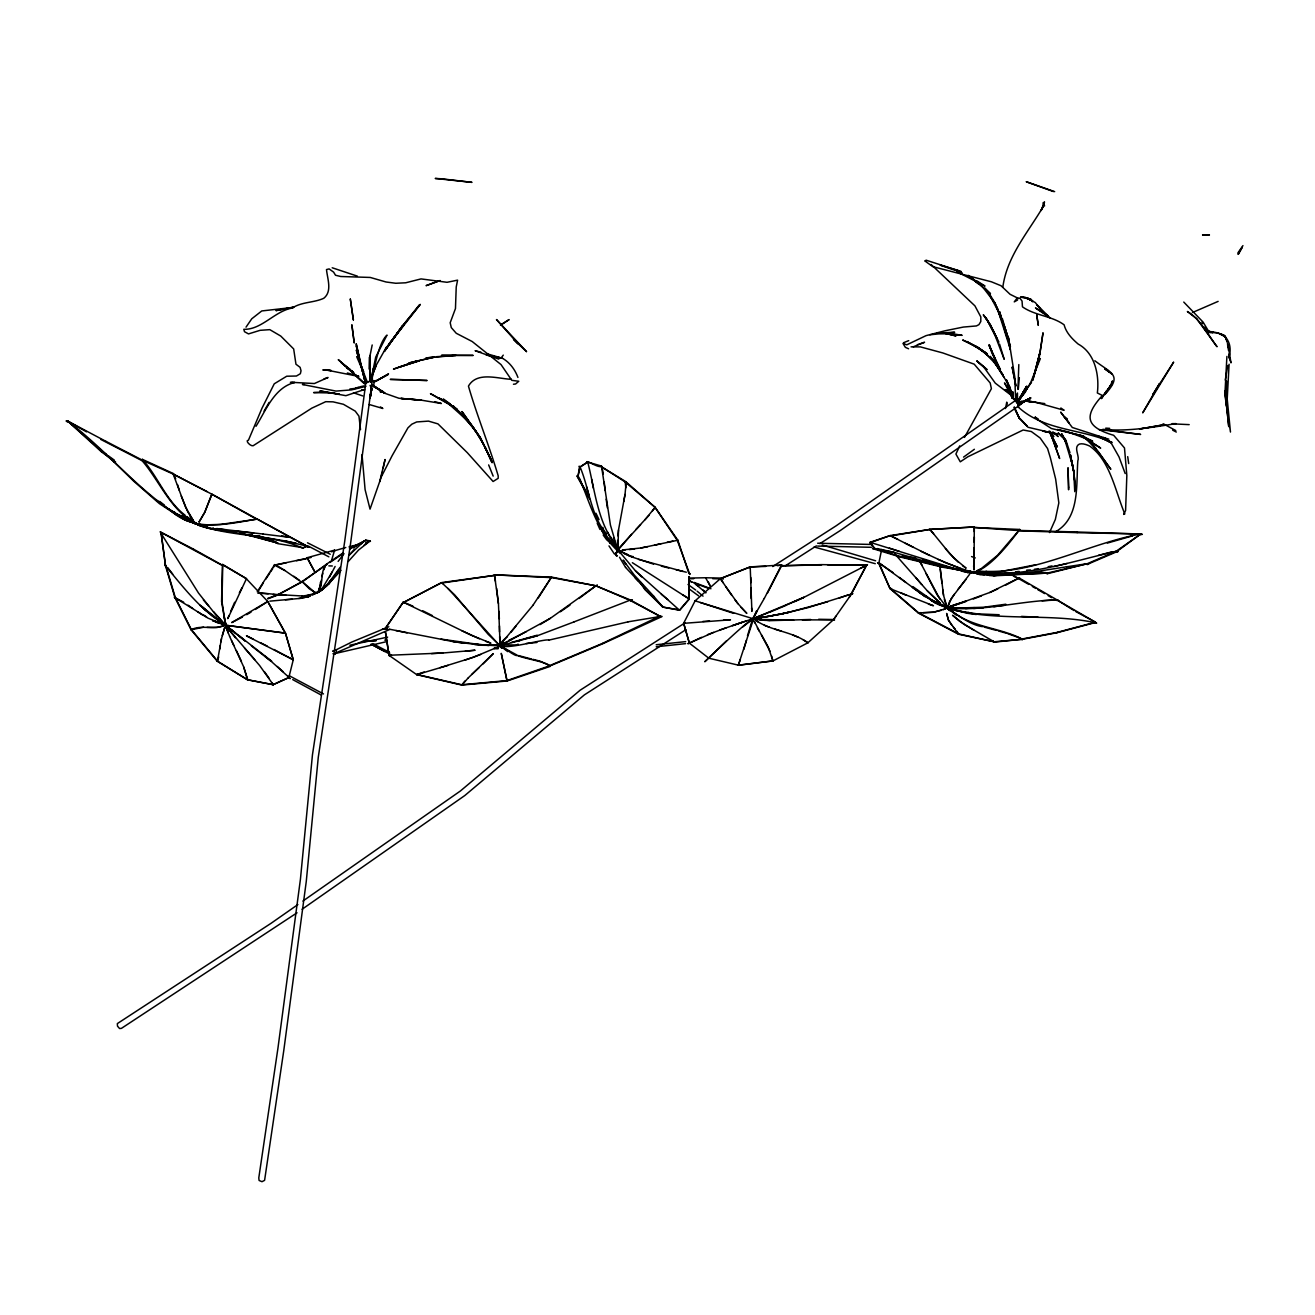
<?xml version="1.0" encoding="UTF-8"?>
<svg xmlns="http://www.w3.org/2000/svg" width="1315" height="1315" viewBox="0 0 1315 1315"><rect width="100%" height="100%" fill="white"/><g stroke="black" fill="none" stroke-linecap="round" stroke-linejoin="round"><path stroke-width="1.5" d="M689.257 599.048L688.879 576.71M369.301 369.186L369.351 357.335M688.846 599.18L689.339 576.496M929.853 529.419L974.234 526.986L929.984 529.403L949.578 553.418L958.388 562.261M974.152 572.189C990.343 568.014 1009.772 542.766 1019.717 529.452L974.284 527.479L1013.849 530.274L1077.133 531.983M974.152 547.665L974.037 569.954L974.284 526.986M890.304 535.567L929.804 529.435L890.337 535.961M1224.923 390.966L1228.752 426.668L1225.81 397.097L1226.007 381.202L1226.928 409.113L1225.81 397.097L1226.648 381.021M964.339 570.102L964.339 571.055L974.382 572.173M369.564 369.252L369.811 355.56C370.238 419.419 372.178 348.196 387.021 335.095L375.712 357.121L370.764 381.021M974.267 542.372L974.349 537.046M652.339 511.075L655.051 507.294L625.217 481.98L626.104 483.065L625.019 494.473L618.51 530.011L617.886 549.308L640.586 524.734M617.573 540.366L617.672 549.062L614.763 546.103L615.749 545.643M971.21 573.028L974.349 572.485L969.319 571.121M1226.911 356.398L1224.873 394.796L1230.478 432.06L1227.207 399.053L1229.098 364.239M218.159 617.08C219.819 618.658 226.657 628.8 225.539 622.57L226.049 625.628L235.5 632.959M625.809 487.832L625.217 481.98M993.877 575.789L983.571 574.063M1227.865 365.504L1225.251 380.035M984.738 574.047L980.07 572.683L998.118 575.033L1019.733 574.129L1066.465 566.814M942.428 567.192L943.529 566.091M764.344 598.309L752.739 618.51M943.348 566.058L942.263 567.143L900.512 557.067M1017.958 389.224L1018.813 364.567M1018.303 389.289L1019.339 377.668M1077.215 532.69L1140.631 534.005L1077.297 532.016M1016.232 400.45L1016.166 394.122L1015.591 399.941L1016.627 400.45M950.235 567.209L870.037 542.306L874.771 548.421L872.502 548.569L900.364 557.034L902.419 556.327L915.651 557.856M1140.532 534.695L1142.357 534.334L1140.615 533.989C1088.08 543.572 1033.541 575.165 980.826 571.22M371.307 389.782L370.205 397.344L371.718 388.369L369.893 397.968L371.816 388.648L371.06 385.607L370.534 396.357L371.372 389.585M617.902 535.863L618.51 530.011M900.364 557.034L902.369 556.311M986.102 571.203L985.954 572.436L975.96 572.206C1023.366 578.321 1070.459 561.735 1116.254 551.215L1140.68 534.038L1116.057 552.053L1087.111 564.447M1015.476 401.667L1015.065 400.615M242.371 617.146L231.703 622.587L267.75 601.497L246.25 578.649L222.416 564.283L221.578 601.596L225.44 624.526M980.957 572.946L986.628 572.65M1125.196 473.564L1119.016 456.93L1110.994 442.711L1098.485 436.317L1112.095 442.53C1081.686 428.69 1044.57 431.057 1018.55 407.305L1018.205 405.924M371.553 380.923L373.098 368.808M691.887 582.2L688.797 580.474L692.561 582.249M336.098 652.026L335.999 652.848L389.815 629.425M273.142 684.688L247.45 679.756L217.402 661.33L221.479 638.663L224.881 627.041L222.284 635.589M219.852 648.952L220.345 645.353M365.849 382.599L344.711 541.353L312.444 754.925L300.428 879.242L277.958 1048.104L258.792 1177.878L259.071 1180.459L261.981 1181.692L264.594 1180.344L283.777 1050.537L306.264 881.51L318.279 757.243L350.53 543.802L372.49 378.884M713.503 632.416L687.827 643.725L689.372 643.15L683.652 623.244L695.158 600.741L696.457 601.136M993.482 572.535L993.335 573.587L986.546 573.34M994.041 575.806L1047.266 573.093L1041.069 572.42M1047.102 573.767L1045.688 572.6L1041.003 572.436L1027.492 573.159M1002.063 573.488L988.338 572.699M316.471 593.295C324.904 586.983 318.92 571.598 326.81 563.971L343.182 552.842M320.876 583.285L320.367 586.178L321.402 580.014M821.694 564.825L781.636 565.845L781.702 564.743L764.311 598.44M320.087 585.471L320.449 582.249M623.787 501.459L625.019 494.473M1027.442 573.176L989.521 575.428L975.401 572.584L990.573 574.507L998.315 573.932M220.887 641.934L221.495 638.679M318.016 592.457L320.301 585.997M218.684 656.925L217.353 661.313M372.194 344.974L369.778 356.891L370.123 381.35M881.642 549.506L878.913 562.804L925.349 596.648L946.882 608.155L943.282 609.7M256.474 519.162L211.863 494.21L204.762 512.324L198.96 522.187L204.729 512.308L211.863 494.21L256.754 518.833M371.816 388.714L369.762 398.116L371.816 388.648L370.074 385.41M319.479 587.46L319.183 590.994M322.011 576.595L322.767 573.176M381.416 475.866L382.238 472.216M383.043 468.584L385.081 459.51L379.69 481.701M616.16 545.725L617.425 548.848L610.407 524.981L601.514 466.085L587.739 462.042L580.112 467.022L578.041 476.046L580.145 479.613M331.791 559.697L334.602 550.114M336.262 652.076L334.98 654.295L332.958 653.752M1047.315 573.735L1087.209 563.724L1066.514 566.798M251.379 645.862L271.071 661.231L289.07 677.455L272.994 684.737L288.807 677.57L290.155 678.639L288.84 677.521L293.261 659.768L285.454 633.123L293.261 659.768L246.447 635.819L253.253 639.156M1087.028 564.48L1088.524 564.266L1084.727 563.642M719.831 629.967L752.772 618.757M948.148 608.434C995.258 622.176 1048.565 612.642 1094.951 622.653L1056.948 632.729M1116.254 551.232L1116.057 552.07L1118.128 551.495L1116.057 552.053L1116.254 551.215L1087.291 563.691M1026.686 570.135L1030.483 569.937M946.603 607.793C982.995 611.919 1020.341 600.593 1057.03 599.936L1074.108 610.604M1013.191 398.166L1012.797 391.755L1013.191 398.248L1016.61 400.302M1034.921 372.359L1040.198 351.516L1043.025 332.777L1038.982 359.143L1033.837 376.517L1040.198 351.516L1032.522 380.61L1034.33 375.433M1112.49 381.219L1111.52 384.966L1102.644 396.522M753.495 619.069L738.274 665.242L740.394 659.538M1005.482 408.538L1006.748 402.143L1007.093 404.51M746.46 640.208L743.846 649.314M1002.885 286.719C1007.191 255.932 1028.198 232.163 1043.403 206.274L1044.488 201.836L1041.135 210.515L1043.568 205.682L1043.255 202.592L1044.587 205.913M747.479 635.901L752.673 618.609L695.093 600.84M683.636 623.343L730.482 619.809L723.562 620.121M1049.502 532.591L1055.353 519.441L1058.838 502.872L1055.649 479.071L1050.356 457.735L1047.562 448.53L1040.149 437.994L1031.322 431.534L1023.152 430.005L967.856 456.782L960.279 461.812L955.906 454.053L959.72 445.867M616.357 553.434L618.527 549.292L615.272 553.944L616.653 556.179M707.486 634.668L726.159 627.83M1018.5 407.239L1017.826 405.447M615.946 553.714L617.54 550.508M246.497 578.633L227.791 618.625L228.974 615.519M1112.276 381.12L1110.172 386.446L1104.814 393.612M101.551 451.949L67.772 421.129L113.895 461.795M753.479 618.198L756.437 611.031M370.008 381.054L376.337 365.044L386.462 347.061M369.942 380.988L375.876 366.244M323.769 569.855L325.117 566.65M230.602 611.508L234.678 602.237M742.778 622.044L732.471 625.628L746.476 620.894M302.22 595.991L277.975 594.561L302.154 581.97L326.81 563.971M781.718 565.713L821.793 564.628L866.421 565.302L827.464 564.743M993.992 642.164L1022.478 639.238C999.712 627.173 971.111 627.699 950.909 610.209M754.646 615.979L757.144 611.015M866.306 565.483L867.505 564.727L803.547 597.552L753.955 618.346M689.356 573.241L690.276 574.162L688.879 573.455L677.85 540.235L655.133 507.426L644.86 519.852M878.667 563.264L890.025 588.61L918.38 613.053L921.075 612.626M168.813 508.642C191.924 532.444 225.342 524.636 257.05 519.014L290.418 537.358M918.38 613.053L933.502 612.28L945.074 608.894M781.521 565.845L767.418 593.131M239.363 592.753L241.796 588.035M190.938 520.987L176.243 514.675L176.802 513.655M329.605 576.858L335.111 566.469M849.391 597.092L866.47 565.368L864.613 568.918M332.284 571.729L321.435 589.778L322.98 587.92M810.681 619.48L769.735 620.664L754.087 618.675L779.762 614.352L807.936 607.662L852.876 593.575L851.43 594.068L864.497 569.132M105.874 441.33L67.755 421.096L86.478 431.846M183.574 517.535L187.749 520.444M958.651 634.274L994.124 641.769L964.043 624.346L952.553 615.256L959.408 621.124L974.086 630.329M912.774 586.572L931.562 599.804L947.014 607.201M993.861 642.164L993.006 640.75M749.747 619.792L752.657 618.921M1238.401 254.255L1242.215 247.236L1238.04 254.173M507.705 651.615L500.489 646.06L501.738 648.163C494.752 639.928 514.74 657.138 517.074 655.429C525.507 658.947 545.807 661.724 549.818 665.752L540.301 661.231L532.904 659.341M195.721 523.37C189.13 519.737 178.15 517.337 174.418 511.946M928.423 604.144L933.42 605.722L890.041 588.643L878.93 562.902L892.901 572.502M964.47 437.418L991.395 388.698L990.179 382.961L974.201 364.173L942.871 352.962L920.401 346.897L911.048 346.848M925.826 595.81C929.113 598.917 938.68 606.61 943.891 605.673M255.965 426.307C266.074 410.165 274.325 387.498 294.741 382.468L291.815 382.32M187.782 520.214L196.395 523.255M264.085 411.118L269.115 402.423M180.878 516.663L181.322 515.891L185.563 517.946M320.86 590.616L318.493 592.243L319.94 588.495L319.578 590.106L319.118 589.071M1016.873 402.669L1026.834 386.15L1016.857 402.686L1026.867 388.665L1017.333 402.817L1026.456 386.528L1017.383 402.62L1017.054 401.272M935.918 603.075L931.234 600.347L935.918 603.059L936.428 602.237M257.247 591.816L274.704 564.546L273.734 567.143M258.48 590.764L263.362 582.824M1026.259 390.308L1017.465 402.308L1031.519 382.221M940.357 604.193L936.017 602.928M191.398 521.332C185.004 522.449 176.933 513.623 171.065 510.302M192.549 521.266L191.957 522.187L200.291 525.671M195.771 523.666L191.398 521.414M918.643 613.234L958.471 634.208L948.51 620.269L946.636 613.464L948.526 620.269L951.6 624.904M1040.362 358.568L1030.122 383.914L1030.549 383.043L1024.007 393.086M213.227 527.841L212.471 528.794L285.059 540.958L306.806 546.07L302.664 548.158L306.806 546.07L290.516 537.424L263.099 534.038M982.535 626.647C969.796 625.184 954.772 612.642 947.014 608.253M958.471 634.208L957.041 631.364M306.789 546.054L257.05 519.014M955.808 604.308L947.901 607.744L950.301 606.314M533.052 605.147L551.544 577.121L494.473 574.869L551.643 577.63M538.295 597.914L551.478 577.121M270.742 571.663L272.731 568.639M265.745 579.192L269.739 573.159M100.778 439.424L142.086 460.694C159.049 480.024 170.901 510.927 195.688 523.534M318.148 591.503L319.233 591.24L318.378 592.062M246.02 327.156L251.757 318.789L261.767 310.948L293.787 307.348L275.936 310.603L292.752 307.266M416.888 674.694L461.746 685.049L464.869 681.071M1104.797 393.284L1101.362 398.642L1103.301 395.947L1097.351 392.971C1099.488 375.4 1095.148 353.225 1078.185 344.07C1072.136 338.892 1066.136 332.761 1064.114 324.821C1051.753 315.748 1034.938 315.699 1022.462 306.839L1022.051 301.069L1019.898 298.16L1016.692 298.653L1014.26 301.875L1017.58 300.017M720.505 578.567L750.207 566.913L765.823 566.42M302.664 548.158C273.734 534.761 237.407 536.717 206.028 527.479M507.015 681.006L501.262 653.341L507.08 680.989L461.96 685.066L468.321 677.751M340.158 567.275L328.339 583.301L320.811 590.649M384.868 628.586L387.563 628.899L382.566 628.784L385.016 628.948L403.261 602.139L471.099 635.145L490.906 643.166L485.794 641.358M954.279 594.281L949.611 601.563L947.474 607.678L951.353 598.391L969.648 574.211M1237.908 252.858L1242.954 245.626M338.136 561.39L344.004 553.697M385.032 628.833L403.261 602.139M833.726 619.431L835.962 616.225M802.314 619.875L834.598 619.891L833.48 619.677L851.43 594.133M1104.847 394.549C1123.158 374.775 1111.224 373.46 1094.836 360.737M187.42 520.839L193.683 522.992M772.152 615.65L788.77 612.379L827.825 601.728M205.567 526.197L197.299 524.356L203.578 526.937M770.327 611.952L785.877 605.459M751.572 607.957L751.901 611.393L750.207 566.913L720.39 578.649L731.715 595.35M951.846 609.387L952.504 608.5M952.668 605.377L949.792 607.02M951.205 608.237L983.883 607.234L1005.827 604.21M501.196 357.894L503.267 355.132M334.059 550.87L345.779 547.5M207.178 526.69L197.628 524.192M760.843 615.65L757.243 617.146L765.133 613.875M754.12 618.56L771.987 615.864M1021.837 396.078L1017.103 401.453M999.153 614.73L976.881 613.842L955.939 610.571M760.399 619.776L756.963 619.381L793.668 620.236M533.101 605.147L499.7 645.369L488.243 634.389L454.579 594.758L441.643 582.644L403.442 602.5L441.643 582.644M507.442 636.624C480.139 658.158 545.807 637.528 548.7 640.175M965.95 579.455L957.912 589.564M388.961 343.873L403.919 324.739L385.542 348.804L420.29 304.373L401.733 326.893L384.95 350.267L402.538 325.808L384.375 351.467L400.927 327.912L419.37 304.833M738.241 665.127L708.818 658.207L689.356 643.117L701.47 637.364M974.957 572.206L980.365 568.869M328.273 583.334L331.873 578.797M580.129 479.58C590.682 505.798 598.818 534.991 620.417 553.385M948.131 608.188L961.347 611.327M760.3 619.907L764.557 620.138M328.684 584.041L335.309 575.247L328.684 584.041L318.822 592.029L326.514 586.178L341.029 570.381M212.471 528.794L219.967 530.208L220.608 529.419M1102.348 395.503C1084.859 415.096 1084.02 426.586 1113.657 435.298L1124.489 447.955L1126.84 475.537L1125.591 510.549L1123.684 514.395L1124.818 513.918C1115.432 491.777 1110.222 460.316 1089.642 446.032C1086.469 444.651 1082.919 443.188 1079.401 444.059C1073.04 447.182 1079.894 455.845 1077.823 460.907C1076.048 485.071 1080.125 518.044 1055.353 531.868M968.202 612.363L967.429 613.3L976.322 614.516M966.098 607.924L948.164 607.957M211.731 494.128L173.235 474.107L206.948 491.58M389.24 629.178L453.083 641.605L482.49 645.27L499.503 645.451L448.004 588.43M511.009 632.137L515.907 626.252M173.185 474.074L185.481 507.015L193.568 521.069L187.848 511.979L181.24 496.051M1017.268 401.601L1025.519 391.87M769.949 620.401L764.41 620.335M348.294 561.472L358.568 550.032L370.238 540.843L365.504 542.963M689.241 599.114L679.921 610.012L662.744 607.07L679.428 610.209L688.813 599.262M241.039 533.117L244.541 533.989M252.349 534.827L248.305 534.564M948.148 607.399L960.262 602.829M974.382 607.629L965.572 608.566M648.936 515.447L635.918 529.452M355.773 545.626L353.686 547.993L357.006 544.854L349.116 546.711M142.201 460.743L142.382 459.346L173.432 473.597M349.165 555.144L364.189 541.057M349.231 555.111L354.245 549.538M966.574 600.758L960.049 603.092M1028.79 584.402L1010.43 573.981M256.622 519.244L220.805 524.389L202.296 524.964M1018.648 578.518L1019.569 577.729L989.751 592.506L952.142 606.1L965.818 601.563M1075.719 611.524L1095.346 622.143L1057.046 599.952L1042.022 600.758M631.512 534.301L618.231 549.917L632.186 557.05L653.539 564.119M788.984 612.149L779.762 614.335L788.77 612.379M772.891 660.952L807.837 642.838L833.644 619.529L818.653 619.283M1105.405 392.938L1107.575 390.67L1106.359 390.818M1094.968 622.636L1096.661 623.129L1095.362 622.209L1057.342 632.318M807.837 642.838C792.813 631.414 771.428 631.216 755.714 620.351L757.917 621.814M482.983 663.944L493.256 653.621L468.37 677.767M322.98 588.906L325.397 586.589M726.455 640.898C667.823 697.591 746.246 620.664 750.717 620.696L742.876 626.844M471.789 674.447L479.104 667.576M318.608 591.947L322.8 587.986M1056.471 600.445L1058.246 600.281L1057.046 599.952M371.372 382.32L370.386 381.86M695.224 600.725L720.39 578.649L723.234 582.759M374.085 382.254L373.657 386.561M501.015 645.336L550.344 618.329L595.876 585.8L630.477 600.561M579.06 598.473L595.925 585.8L551.873 577.647M364.206 545.002L368.644 541.583M321.304 589.416L318.411 591.503M318.559 592.161L323.096 588.61L321.501 589.876M321.205 590.468L323.687 588.627M963.55 457.127L974.382 449.27M285.371 632.91L267.767 601.53L255.34 609.453M302.055 581.542L314.63 592.21L309.452 588.923L302.055 581.542L326.975 564.464M1019.717 529.452L997.608 555.259L981.401 568.491M1017.366 399.168L836.324 525.688L772.694 566.551M297.88 904.572L271.054 923.311L117.314 1023.612L117.512 1026.177L119.583 1028.544L121.44 1028.363L297.042 912.791M302.894 901.054L460.414 790.972L580.112 690.227L685 622.866M1021.574 403.853L840.482 530.405L819.853 543.654M302.072 909.273L464.77 795.559L584.402 694.862L685.805 629.737M560.437 611.722L569.987 605.097M500.489 325.265L509.119 319.594L501.015 324.674M329.901 562.475L343.379 553.336M333.287 651.237L351.795 642.049L388.829 626.745M206.619 610.489L200.357 605.525L224.996 624.691C200.685 610.341 182.917 586.687 165.542 565.861L161.12 532.92L165.542 565.894L174.879 597.404M616.11 545.084C597.815 523.682 594.807 489.542 587.723 462.042L579.373 467.4L578.074 476.129L576.874 475.866L589.58 498.911M785.482 565.729L816.418 545.856M371.52 384.309L384.769 393.267L398.938 398.264L421.523 400.171L400.927 398.445L420.964 400.105L441.363 403.491L434.838 401.667M317.983 592.473L306.198 595.777M540.038 624.609L550.311 618.329M374.775 381.745L388.55 373.904L376.649 380.692L388.057 374.66M246.71 614.68L251.066 612.083M1018.599 404.773L1030.763 397.804L1018.599 404.823L1030.648 398.133L1018.599 404.724L1017.054 401.848M599.032 519.639L595.942 513.261M301.99 581.592L278.238 594.873M602.878 527.331C603.24 533.019 610.472 540.744 614.927 546.037M526.312 631.611L508.823 640.405M1005.498 585.224L1019.174 578.008M601.514 466.085L600.873 466.43C598.259 468.025 584.764 459.05 587.065 462.42M183.706 602.237L174.303 597.306L208.033 618.165L224.98 624.954L229.665 636.378M203.266 614.795L206.603 616.965M502.083 644.186L507.491 641.391M500.966 645.205L504.533 642.624M655.133 507.426L677.274 540.399M677.356 540.547L689.339 573.143M349.461 548.585L365.718 540.317L370.452 541.418M580.112 467.088L579.06 466.25L580.112 467.072C589.186 488.457 591.29 517.37 606.757 533.89M349.659 549.095L365.784 540.268L364.124 541.09M508.921 640.652L512.423 638.876M860.799 568.146L866.421 565.302M610.933 542.405L609.733 542.996M495.574 648.065L500.242 646.257M611.048 537.227L612.954 541.895M977.045 570.792L979.018 569.839M609.19 539.249L612.165 542.996M613.579 541.583L617.393 548.848M616.127 546.793L614.96 547.352M602.78 643.249L660.031 616.077L662.086 616.505L602.944 643.66L550.064 665.9M495.492 647.999L473.285 657.352L439.983 667.724M662.678 607.037L644.679 589.169L663.138 606.856M644.662 589.136L644.695 587.838L635.194 577.975M803.843 597.24L786.107 605.212M222.071 565.319L160.101 531.835L193.19 548.996M160.841 533.019L198.532 593.081L216.827 616.094M211.419 615.173L225.227 624.641M794.654 601.629L803.547 597.552M224.996 624.987L212.866 620.713L225.276 624.872M633.32 556.607C630.345 556.804 621.535 552.793 621.535 551.199M989.718 592.49L997.773 588.923M208.74 606.166L203.365 599.903M1192.426 312.543L1218.134 301.382M574.162 621.831L630.427 600.051L660.262 616.406L630.526 600.626L632.384 599.887L630.526 600.61M549.884 665.522L602.648 643.347M947.984 608.516L956.63 615.338M574.162 621.847L537.309 635.77L501.245 645.501M903.619 342.705L908.714 340.634M765.051 613.973L770.508 611.754M368.644 381.81L365.258 382.04L360.359 362.973L365.192 382.024L369.416 381.465M913.251 346.815L924.56 342.262L917.393 344.711M628.11 554.716L623.672 553.204M213.523 611.672L222.909 621.995M662.727 607.07L653.9 596.402M754.169 618.247L757.341 617.031M278.04 594.955L267.816 598.851M973.297 598.982L981.417 595.909M277.892 594.594L267.635 598.457M212.948 620.696L217.205 622.274M480.616 654.492L464.951 660.163M365.915 383.142L364.452 383.536L351.286 371.208L364.37 383.553L367.197 382.566M577.449 476.408L587.493 493.602M438.092 281.262L426.06 285.667L440.163 280.522M216.728 622.455L220.197 623.474M679.477 610.193L635.507 570.891L618.182 550.245M217.271 661.231L191.119 629.803L203.628 627.173M507.015 680.562L549.818 665.752M507.212 680.956L550.13 666.409M839.233 598.062L848.635 594.758M324.049 378.868L328.043 377.487L314.384 383.536L290.368 382.254M913.284 547.287L890.173 535.583L870.053 542.29M870.086 542.701L890.091 535.632L897.701 539.249M332.629 651.089L336.952 649.659M333.599 653.9L386.676 641.638M537.178 635.194L511.42 642.46M357.022 544.854L361.97 543.358M368.578 541.353L370.238 540.86L365.833 540.268M537.309 635.77L526.444 638.515M941.162 610.324L933.403 612.198L923.261 612.609M1022.363 401.009L1017.037 402.587L1018.599 404.642L1030.352 398.412L1018.172 403.968L1029.448 398.938L1025.897 399.974M306.214 597.224L310.126 596.09L301.119 598.309M191.086 629.754C201.327 624.494 213.096 630.049 223.517 625.809L217.172 627.436L207.03 627.354M1107.345 543.095L1132.347 535.928M288.84 677.521L287.738 676.041M424.17 672.014L416.625 674.579L389.026 655.363M448.037 665.374L416.74 674.644M331.446 551.807L334.848 550.854M301.842 582.331L284.911 570.529L274.408 565.105L311.014 557.494M334.52 550.147L307.184 557.708L315.025 572.288L307.102 557.724M521.398 639.895L518.225 641.309M1098.403 555.357L1111.898 551.84M304.554 597.487L309.025 596.353L298.784 598.473M1024.27 400.796L1027.886 399.908M1035.941 564.71L1000.337 571.696L986.053 571.614M365.866 386.38L351.516 389.881L336.015 391.097L302.434 384.473L304.423 384.457M501.048 645.007L506.127 644.301M501.13 645.418L506.078 644.169M548.7 640.158L628.011 621.864M349.412 547.369L357.187 545.511M1047.414 573.061L1087.16 563.724M228.613 627.863L232.048 630.164M235.434 637.709L227.709 628.159L259.63 665.538L273.241 684.688L247.565 679.789L217.682 661.297L191.415 629.704M309.913 595.744L302.828 597.059M625.283 549.933L622.357 549.966L640.931 547.977L677.85 540.235M654.492 545.199L661.018 543.703M1053.759 566.551L1067.139 563.51M318.214 592.342L314.334 592.292M349.823 645.221L387.629 637.101M360.54 386.676L364.074 385.903M972.952 572.847C976.914 572.156 980.563 576.808 985.625 573.915L978.87 574.474M312.559 594.742L302.138 596.024M667.165 542.306L672.886 541.106M285.141 632.926L267.767 601.53M276.512 564.809L286.144 562.836M296.533 560.716L306.148 558.76M779.943 614.138L766.086 616.85M1048.137 566.716L1052.066 565.927M371.159 380.972L376.534 380.594M640.931 547.977L647.687 546.678M364.436 389.552L345.894 395.683L319.874 390.917L339.484 394.319L333.402 393.021L313.611 392.593L319.397 392.232M628.044 621.831L660.212 616.505M1057.276 632.367L1021.804 639.041L1022.215 639.912M1022.988 639.156L1056.882 632.778M278.073 594.512L285.782 595.038M231.851 630.197L271.679 661.166M777.609 565.713L781.669 565.039L750.306 566.897M1034.395 569.296L1038.291 568.655M244.968 640.898L239.889 636.411M301.119 598.309L269.854 601.152M247.565 679.789L243.768 667.067L229.583 636.361M536.931 642.493L526.247 643.495M441.971 582.529L494.621 575.362L442.152 582.972M993.844 606.708L1004.775 605.262M685.246 623.047L683.652 623.261L689.356 643.117M364.288 383.553L338.267 359.636L353.817 372.983L341.275 362.726L350.3 369.515M757.522 618.198L761.336 617.721M245.067 640.882L239.396 636.476M738.488 665.16L772.924 660.87L768.239 647.029L761.516 634.915M738.405 665.242L772.842 660.968L771.609 656.021M629.244 549.621L634.619 548.947M432.931 357.121L425.929 357.959L455.976 355.362L473.17 355.412L441.478 355.362L455.976 355.362L436.448 356.694M293.048 659.768L274.013 649.528M656.185 644.745L685.69 641.621M656.218 646.766L685.625 643.643M349.905 388.993L357.466 388.139M1015.41 571.811L1019.141 571.4M465.247 651.27L475.093 650.235L442.826 653.013L388.977 655.264L385.394 631.923M391.476 655.018L389.158 655.577M754.202 618.461L757.604 618.099M929.869 334.783L954.706 332.284L936.855 333.057L962.136 335.341L950.153 333.32M994.222 641.769L1022.478 639.238M461.779 684.737L506.817 680.611M285.224 633.14L226.065 625.299L285.454 633.123M326.038 369.712L322.833 369.959L331.117 370.501L324.854 369.712L358.502 376.386M676.88 540.35L677.866 540.284M285.339 599.739L292.209 599.245M702.9 621.453L709.574 620.976M973.642 608.483L983.291 607.842M1002.079 573.307L1013.438 572.633M431.501 653.621L442.826 652.996M1202.946 235.27L1209.438 234.958L1202.551 234.875M506.012 644.942L518.241 644.942L517.946 644.021M222.367 564.661L246.398 578.551M1000.731 574.951L1047.184 573.11M1207.17 331.972L1217.657 332.909L1225.679 336.936M998.249 574.293L1008.342 574.08M376.205 640.356L364.403 641.408L376.139 640.799M690.375 578.058L705.58 577.745L710.445 586.424L708.16 581.69M690.26 578.764L693.761 578.699M493.782 644.942L498.829 645.205M1172.224 423.644L1176.037 423.644C1151.841 427.359 1127.415 431.714 1102.841 429.315M499.01 645.665L474.6 644.514M258.759 592.736L281.114 594.955M1183.763 302.072L1203.126 322.159L1208.715 331.462L1207.4 330.344L1210.047 332.202L1208.469 331.462L1212.907 332.613L1208.88 332.399C1223.016 330.673 1232.599 340.223 1229.558 355.297M817.667 543.227L871.73 544.459M817.651 546.07L871.45 547.303M976.026 571.598L980.776 571.63M989.521 575.428L996.178 575.51M383.602 391.738L379.986 391.689L383.273 391.738L372.589 385.426L384.769 393.267L372.063 384.703M705.695 577.762L720.061 578.058M492.122 645.188L488.539 645.123L493.914 645.238M1024.533 400.861L1044.817 403.606M712.714 578.682L723.447 578.929M494.276 648.032L498.204 648.131M361.757 389.832L364.6 389.897M494.193 648.706L498.122 648.788M1172.47 423.841L1189.187 424.63M328.832 565.877L332.3 565.976M1019.75 530.865L1077.051 532.657M971.358 573.044L967.577 572.551M257.806 593.164L268.194 593.788M1209.636 331.84L1212.89 331.972L1207.186 331.051L1211.559 332.054L1208.091 331.692M380.692 391.689L382.402 391.821M948.427 607.579L951.567 607.744M1021.541 616.39L1038.176 617.245M1105.734 428.148L1109.712 428.361M908.583 348.771L905.361 347.341L902.978 343.412L906.775 344.826L926.023 335.654L945.091 330.772L963.303 327.073L976.404 325.939L978.919 324.657L980.793 321.534L980.826 316.931L974.925 305.869L931.119 264.479M474.123 643.725L488.753 645.534M969.27 571.894L942.74 566.37L893.855 552.267L874.722 548.914L870.053 542.717M976.042 571.811L979.379 572.124M1025.519 401.108L1035.152 401.995L1025.19 401.026L1034.741 402.028L1064.131 410.28L1060.86 407.995M1099.126 429.594L1140.631 434.427L1104.337 429.693M478.233 644.366L441.035 639.106M263.115 534.038L216.679 528.597L224.914 529.748M235.171 532.23L231.752 531.852L235.336 532.493M253.663 533.068L234.234 530.898M1209.619 332.268L1210.967 332.416M373.591 386.577L385.131 393.3M511.338 379.312C497.793 378.753 476.951 371.208 468.452 386.117C476.868 415.359 489.361 445.949 498.188 475.833L498.188 478.315L493.092 481.504L467.318 452.689L437.944 423.874L428.46 421.112L416.674 421.951L411.809 424.203L407.946 427.835L392.084 455.779L381.449 476.556L370.041 509.135L365.093 489.64L362.036 454.678M281.624 536.043L288.429 536.914M220.969 530.57L226.854 531.359M248.65 535.369L259.778 536.931M962.942 571.532L967.067 572.124L939.107 564.76M273.241 594.413L276.577 594.89M1021.624 297.075L1026.308 297.749L1032.522 300.839L1026.308 297.749L1020.572 297.19L1026.308 297.749L1031.733 300.428M251.543 535.747L262.934 537.391M453.083 641.605L464.474 643.265M942.658 566.666L956.745 569.017M942.608 567.225L962.448 570.546M219.128 530.34L207.408 528.088M975.829 572.403L980.02 573.159M201.442 526.345L206.521 527.003L196.856 524.192L199.666 525.77M302.927 547.681L277.794 543.654L269.772 539.397M365.143 382.007L356.201 343.725L360.655 364.781L365.849 382.024L360.425 363.811M958.602 569.05L958.619 569.987L964.339 571.055M951.567 567.472L951.6 568.409L964.322 571.236M220.345 529.731L229.911 531.556M199.666 524.619L197.365 524.241M984.656 574.967L975.451 572.584M551.708 577.137L595.876 585.8M486.287 355.083L502.478 358.288C509.793 362.463 515.02 369.581 517.929 377.438M877.204 548.585L893.855 552.267M1026.489 298.193L1030.746 298.965L1032.538 301.809M285.059 540.958L296.072 543.21M961.002 611.787L967.544 613.152M395.93 630.543L407.124 632.86M493.881 356.431L502.478 358.288L487.027 353.784M531.408 659.012L518.439 655.544M945.354 333.287L956.005 335.95L945.222 333.353M958.865 633.945L994.091 641.769M958.619 569.428L944.482 566.075M332.202 267.767L357.384 276.15M257.592 535.764L276.15 541.961M257.493 535.747L260.945 536.536M416.691 674.431L461.581 684.721M965.374 570.085L973.971 572.387M969.812 571.252L973.807 572.272M676.009 569.724L686.331 572.222M225.736 625.628L228.3 633.041M682.978 571.417L638.531 559.401M900.561 556.541L942.296 566.584M925.99 260.156L959.687 271.005M661.297 566.157L668.793 567.998M1025.996 298.176L1031.124 300.05L1025.585 297.601L1030.713 299.656L1026.884 298.291M961.199 271.482L940.192 265.104L953.934 269.97M347.39 372.967L358.765 376.238M206.685 527.348L201.869 525.869L212.603 528.646M481.06 352.239L475.11 350.711L498.796 359.126M875.28 563.691L814.1 546.991M996.359 630.411L984.113 627.074M890.222 588.331L891.669 588.726M934.801 563.494L942.674 565.269M822.171 544.952L875.642 560.798M239.988 533.052L278.057 543.144L247.532 534.564M193.584 523.123L196.116 523.682M998.315 630.921L1006.172 633.156M956.383 609.979L948.608 607.694M1105.225 438.142L1072.317 427.49L1060.646 412.121L1069.144 422.92L1064.147 416.674L1067.386 418.877M307.496 542.783L330.246 554.273M1108.808 439.161L1103.137 437.468L1110.994 442.711L1097.548 435.742M203.496 526.921L207.491 528.104M1026.818 298.176L1030.5 299.294M965.44 570.069L946.471 563.149L921.223 551.396M775.094 629.145L781.143 631.036M874.837 548.454L900.413 556.508M1013.076 398.1L1006.189 380.002M733.622 613.349L700.303 602.517M889.384 548.108L899.23 551.33M1018.402 298.439L1010.068 294.297L1001.027 285.733L991.379 281.788L932.828 266.666L924.757 260.863L926.385 260.912M1007.767 633.682L1019.947 638.038M931.875 562.327L937.332 564.151M191.201 521.628L193.963 522.548M353.488 392.774L362.693 395.93M403.278 602.106L412.943 606.166M358.255 376.254L354.573 374.972L358.107 376.238M1053.414 191.563L1026.193 181.717L1054.663 191.628M199.453 524.159L202.346 525.178M965.161 571.68L967.741 572.584M960.312 568.458L938.154 559.45M196.149 523.666L187.059 517.157M693.794 582.907L708.966 588.528M693.86 582.364L710.938 588.742M971.555 556.557L975.27 557.955M926.072 573.619L936.987 594.61L946.833 607.563L939.913 604.9M977.374 574.244L974.99 572.567M764.327 625.25L769.308 627.173M192.352 521.578L196.132 523.041M617.409 555.883L615.847 554.667M596.024 585.849L630.395 600.002M955.134 270.134L961.939 272.961M627.354 555.012L632.186 557.034M792.83 634.997L798.205 637.249M173.087 474.025L141.724 459.971M516.779 654.952L502.856 647.375M961.659 272.715L956.268 270.348L959.588 271.811M479.383 638.778L461.746 630.707M194.636 522.17L174.073 512.554M900.939 592.901L906.232 595.301M289.579 675.91L323.49 693.942M1013.438 576.102L1016.906 577.712M307.973 545.906L328.865 556.837M929.672 555.472L905.394 543.276M1083.971 436.843L1092.683 441.182L1067.665 431.797L1057.391 429.512L1083.79 436.186L1051.408 428.526L1039.36 420.751M260.271 642.624L267.257 646.109M422.74 610.768L432.438 615.634M1108.233 370.731L1106.112 369.367L1109.433 372.063L1104.699 368.775L1111.75 373.97M956.613 271.613L984.968 286.062L976.618 280.703M1028.001 298.521L1035.316 302.582L1041.628 310.8M292.719 679.608L320.909 694.862M142.431 460.201L105.956 441.347M386.084 650.596L389.585 652.404L372.704 643.594M371.192 644.251L390.226 654.295M1172.684 430.186L1176.3 432.06M918.791 612.938L958.684 633.879M384.884 651.533L371.192 644.251M1163.101 423.742L1175.774 430.531M178.215 514.855L181.404 516.581M193.272 549.013L222.334 565.22M1055.715 433.391L1057.227 434.147L1042.746 431.073L1057.605 434.213L1028.1 427.293L1019.355 418.351M1019.273 578.09L1056.964 599.87M1032.308 586.441L1035.825 588.479M1037.601 589.498L1044.636 593.591M1048.17 595.629L1051.688 597.668M803.235 639.83L807.952 642.706M689.257 599.032L632.384 562.705M1204.54 329.276L1208.764 331.774L1206.052 330.164L1207.384 331.281M457.012 408.949L430.432 393.629L451.407 405.004L438.815 397.968C464.918 410.001 480.567 435.873 491.744 461.236L480.172 437.369L462.042 411.628L480.172 437.369L491.136 460.119M682.649 594.807L687.811 597.914M277.071 565.729L284.911 570.529M176.243 514.675L159.411 503.661L133.653 481.126M1047.743 315.501L1035.464 307.94L1049.912 317.836L1036.878 304.636L1041.48 310.652M1080.371 435.495L1100.688 448.119L1085.763 438.322M171.821 511.009L175.01 512.998M353.472 372.096L346.798 367.888L353.094 372.063M625.102 481.882L600.906 466.447L625.677 481.586M618.412 549.834L620.959 551.462M197.579 611.705L202.757 615.058M987.351 353.784L976.19 346.535L962.679 339.993L978.656 347.801L985.132 352.436M193.404 521.2L186.599 516.466M971.506 278.024L974.497 279.996M513.458 384.243L515.595 383.996L518.768 381.268L511.798 380.331L501.031 364.584L472.184 341.522L456.239 333.27L451.275 327.583L450.19 322.734L455.467 308.565L456.223 287.032L457.587 280.144L447.051 282.298L421.03 278.912L405.694 282.791L395.766 283.267L386.035 281.985L370.255 277.449L340.684 276.495L335.522 275.246L333.599 272.123L329.128 268.918L326.498 269.559C327.353 278.747 332.498 291.355 323.753 298.291C313.743 302.894 301.891 301.71 292.144 308.055C274.588 311.162 261.751 329.851 243.801 329.309L244.524 331.725L248.502 333.911L260.091 330.328L269.822 329.654L280.736 336.048L293.672 348.952L295.957 364.222L300.099 367.345L301.036 370.781L300.362 373.707L296.434 376.024L286.719 376.221L274.26 383.799L262.014 408.176L248.453 440.196C244.689 440.262 250.343 446.393 253.088 445.769L311.836 408.143L325.726 401.683L333.057 401.848L343.396 404.28L355.231 411.118L358.962 416.165L360.507 429.643M687.992 584.468L695.701 590.057M173.958 512.751C134.935 486.698 105.233 449.22 67.755 421.096M986.924 353.817L976.19 346.535L987.549 354.935M918.856 592.21L925.349 596.632L912.314 587.411M695.372 584.041L705.958 592.835L703.081 590.04M695.405 584.057L698.594 586.243M962.58 565.713L966.098 568.162L953.95 558.053L945.403 548.536M188.029 605.179L192.631 608.368M449.878 403.656L443.319 399.07L467.926 421.063L455.845 408.702M168.616 509.02L156.863 500.407M689.257 589.021L698.627 595.876M101.617 451.998L115.638 462.075M101.945 451.193L106.614 454.563M108.175 455.68L114.405 460.184M293.787 576.249L299.343 580.26M971.177 277.892L977.818 282.709L973.379 279.355M159.592 501.393L164.293 504.976M987.17 369.564L976.963 361L986.513 369.466M1035.168 417.167L1038.11 419.436L1035.3 417.151M899.394 577.449L905.805 582.43M235.007 633.041L239.692 636.427M142.382 459.346C158.096 476.72 166.019 500.703 185.185 515.283M617.393 549.029L606.61 539.709L603.207 535.041M1006.748 380.084L1012.188 397.837L1014.375 399.809M264.66 656.119L271.054 661.248M443.303 583.794L441.988 583.022M973.626 279.832L978.311 283.646L971.654 277.81M968.267 275.345L990.491 293.755L984.869 287.952M661.297 594.166L667.691 599.476M1035.678 417.611L1038.653 420.11L1035.825 417.628M697.147 591.191L703.048 596.139M209.101 612.806L211.748 615.042M991.559 358.896L978.656 347.801L966.722 341.489L984.82 352.338L996.145 364.732L1002.885 374.791L994.091 361.773M890.271 588.413L918.527 612.757M1084.415 437.353L1093.192 445.029L1110.83 469.307L1098.502 451.933L1084.546 437.007M625.809 481.685L654.936 507.179M976.963 361L985.149 368.249M226.443 625.513L228.991 627.765M1052.838 431.83L1058.131 436.564L1054.367 432.931M277.251 666.458L283.317 671.883M200.357 605.525L206.126 610.719M206.208 610.686L200.439 605.475L203.578 607.941M929.804 529.435L933.666 533.857M1093.192 445.029L1087.456 439.687L1095.658 448.267M1065.807 440.229L1058.164 432.914L1065.561 440.229L1061.632 433.671L1066.481 443.599L1064.427 438.618L1072.925 466.48L1070.131 454.793M894.578 553.631L927.387 590.912L940.357 603.289L927.387 590.912M133.67 481.126L113.895 461.779M635.523 570.858L641.687 576.89M638.728 581.444L625.546 567.406M455.795 408.587L472.512 426.372L476.638 432.553L463.751 416.493L453.133 405.825L472.512 426.372L484.068 445.029M1006.698 390.193L1010.298 393.826M380.446 406.927L382.862 408.488L369.186 404.494M653.917 596.418L634.274 575.082L623.162 560.091L625.973 564.382M1027.114 425.978L1019.141 417.66L1014.342 407.075M944.515 605.212L946.767 607.596M947.753 608.516L949.726 610.653L947.934 608.401M741.183 607.53L746.821 613.382L737.945 603.667L726.028 586.967M1011.449 395.338L1005.285 389.585L1011.63 395.486M244.508 648.032L254.716 659.604M953.375 627.074L955.232 629.228M615.42 545.791L617.82 548.585M990.211 356.316L997.723 365.274L992.562 359.011M915.815 577.515L921.651 584.485M1011.695 395.683L995.258 383.125L983.817 367.082M734.756 599.574L737.929 603.684M167.745 567.669L172.709 574.129M980.3 283.892L995.044 303.157L1005.465 329.424L995.044 303.157L990.129 295.004M987.236 319.956L983.291 314.745L990.228 324.608L998.94 342.114M1050.291 431.517L1053.89 436.481M264.397 671.653L268.967 678.063M625.562 567.406L619.546 557.264M637.808 579.356L644.597 589.071M1008.852 389.717L1010.841 392.56L1004.512 382.912L1012.435 398.034L1008.605 388.55M640.471 582.183L645.106 588.824M988.502 321.961L985.33 317.408L990.228 324.608L994.699 334.289L986.727 319.2L997.148 339.073L993.121 330.394L1004.2 359.307L999.548 344.053M994.041 361.674L1004.15 377.487M608.977 545.889L614.368 553.927M173.531 473.647L175.717 478.874M1201.91 322.356L1202.732 323.638M190.083 516.105L191.974 519.03M939.847 599.081L919.481 560.815L922.16 565.549M998.249 367.855L1009.739 386.742M614.319 542.799L615.798 545.232M754.826 622.899L754.07 620.927L770.064 651.385M757.341 627.847L759.281 631.184M1204.754 327.09L1206.858 330.805M600.873 528.893L604.078 534.58M272.271 683.011L273.208 684.688M1007.142 381.514L1012.123 392.889M1048.959 431.139L1057.342 446.969L1049.781 431.452L1059.627 458.508L1050.027 431.682M988.929 293.672L999.844 314.4L1005.235 329.49M607.481 531.918L610.407 537.539M174.928 597.52L191.02 629.655M191.316 629.556L175.24 597.355L165.871 565.729M361.247 366.688L356.349 350.168L361.313 366.721L356.266 345.763L360.655 364.781L363.713 371.734M236.371 650.514L241.418 661.297M1014.851 408.965L1019.437 418.499L1014.095 407.338M316.751 592.621L315.764 592.687M231.571 640.619L233.856 645.435M1227.322 341.341L1224.643 335.67L1220.435 333.829L1224.643 335.67L1227.322 341.341L1226.221 338.415M992.102 352.026L988.995 345.27L1000.419 369.827L991.839 352.93L989.225 344.629L995.981 361.477L992.891 353.719M597.224 523.271L599.936 529.419M356.661 356.628L362.365 369.827M319.709 590.221L320.104 591.142M1049.534 431.616L1052.46 438.553L1049.781 431.452M1229.328 357.614L1230.988 362.858L1227.996 344.892L1228.489 350.431M488.654 464.918L493.158 476.112M360.655 364.781L367.23 381.925M1006.534 332.942L996.934 307.069L1009.904 347.883L1007.8 335.818L1010.134 349.527L1008.506 337.725L1014.786 377.011L1015.607 399.941M998.036 310.061L1006.698 333.533M999.252 312.296L1006.682 333.418M243.67 667.05L247.73 679.723M999.17 312.165L1006.748 334.404L1001.027 316.767M1065.923 440.361L1069.983 452.722M613.497 537.868L614.861 542.191M177.525 484.561L179.333 490.314M999.663 312.773L1007.274 337.495L999.564 311.606L1007.323 338.695M1002.342 318.592L1010.446 346.667M1228.851 355.938L1229.919 359.636L1228.72 354.179M586.523 486.731L588.972 495.426M944.334 599.459L947.129 607.579L943.529 595.251L940.324 569.116M1226.122 338.662L1226.994 342.097M1009.509 387.054L1012.172 397.82M225.128 622.028L221.972 601.547L222.777 564.645M1070.098 454.842L1073.73 471.395L1075.686 489.69L1073.632 470.869L1070.262 454.546L1073.763 471.904M1070.344 454.596L1073.73 471.395L1074.75 491.679M1015.92 385.854L1012.139 367.115L1015.87 385.69M591.619 479.252L593.394 488.243M225.555 624.592L224.175 616.488M1128.697 463.57L1127.711 456.65M495.459 581.279L494.407 574.885M499.618 636.509L500.111 645.27L498.451 603.536L494.473 574.869M939.748 565.483L941.951 583.383M602.237 467.877L603.207 473.91M385.525 632.268L389.141 655.544M1036.73 315.025L1038.291 325.38L1036.779 315.123M942.74 589.778L943.545 595.251M606.166 499.174L607.399 507.952M496.626 588.364L498.401 603.552M604.226 482.161L605.163 490.577M1227.487 343.248L1227.848 347.061M750.175 566.929L750.29 568.195M922.785 559.615L932.795 562.59M973.642 565.68L973.774 568.212M499.01 611.36L499.355 618.938M974.234 526.986L974.316 531.753M750.75 577.466L750.881 582.742M751.177 598.506L750.964 588.019M1017.448 393.004L1017.514 400.697M499.47 625.924L499.519 631.907M373.97 382.205A8.564 5.72 4.4 0 1 374.66 381.679M1014.523 399.661A8.564 3.435 48.8 0 1 1015.246 400.516M1068.618 487.175L1068.585 489.772L1068.027 467.729L1068.618 487.175M366.145 640.569L367.805 641.112L366.129 640.569M617.705 549.933L617.54 551.544L617.705 549.933M386.281 640.126L384.884 640.093L386.248 640.126M1110.518 385.525L1105.784 392.791L1110.518 385.525M1173.555 362.283L1142.702 412.861L1159.567 383.52L1152.647 394.845L1173.555 362.283M338.58 570.118L336.393 573.537L338.596 570.118M596.205 586.161L597.141 585.159L596.205 586.161M317.77 592.408L312.855 594.627L317.77 592.408M398.445 367.395L393.481 369.137L416.263 361.181L434.607 357.105L408.784 363.022L416.263 361.181L398.445 367.395L419.469 360.737L398.445 367.395M196.428 524.011L193.371 523.107L196.428 524.011M1164.515 424.646L1139.579 429.019L1164.515 424.646M359.406 387.284L355.609 387.974L359.406 387.284M402.949 379.69L390.243 379.394L427.112 380.495L402.949 379.69M441.577 178.791L435.232 178.446L472.003 182.358L441.577 178.791M306.888 546.613L308.746 547.122L306.888 546.613M877.615 562.738L878.404 563.132L877.615 562.738M66.309 420.997L67.41 421.737L66.309 420.997M1012.369 397.985L1008.506 389.01L1012.32 397.952M1196.535 318.542L1187.363 311.491C1200.973 319.808 1207.68 334.503 1217.033 346.733L1196.535 318.542M526.493 351.598L513.491 339.286L518.143 343.873L496.462 319.545L526.493 351.598M165.049 565.22L165.542 565.894L165.049 565.22M485.482 447.938L484.857 446.705L492.106 462.732L485.482 447.938M350.316 299.097L353.373 319.923L350.316 299.097M354.195 342.755L351.894 325.019L354.195 342.755"/></g></svg>
